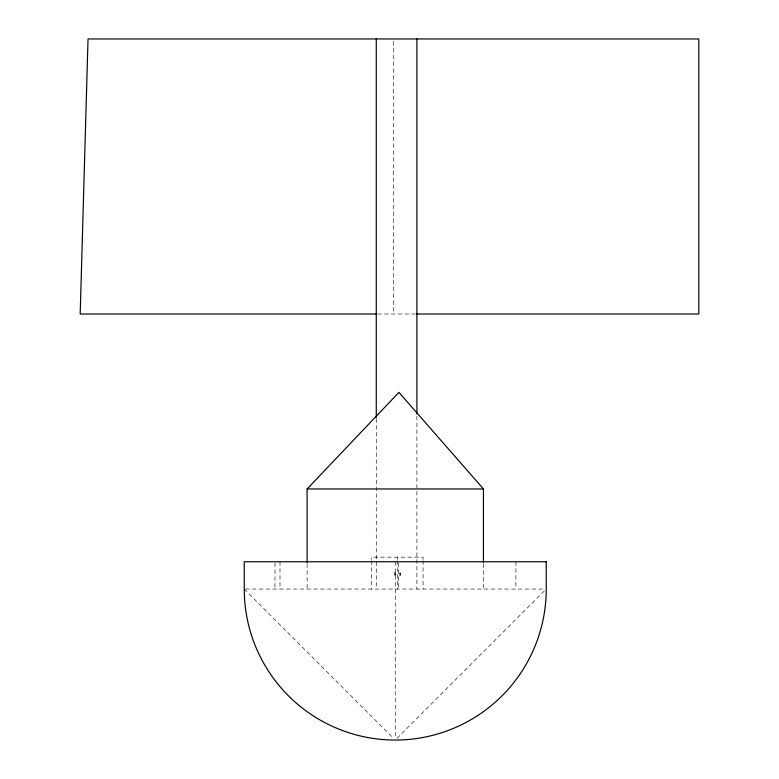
<?xml version="1.0" encoding="UTF-8"?>
<svg xmlns="http://www.w3.org/2000/svg" width="779" height="779" viewBox="0 0 779 779"><rect width="100%" height="100%" fill="white"/><g stroke="black" fill="none" stroke-linecap="round" stroke-linejoin="round"><path stroke-width="0.58" stroke-dasharray="3.9 2.92" d="M396.959 738.336L544.521 590.764M377.64 314.005L415.324 314.005M394.593 572.974L395.343 572.974M399.617 573.149L400.367 573.149M394.593 573.383L395.343 573.286M399.617 573.461L400.367 573.558M394.593 574.668L395.343 574.668M394.593 574.766L395.343 574.766M399.617 574.844L400.367 574.844M399.617 574.941L400.367 574.941M394.593 575.077L395.343 575.184L395.343 572.857L394.593 572.857L394.593 575.184M399.617 575.253L400.367 575.369L400.367 573.032L399.617 573.032L399.617 575.369M245.453 589.051L543.82 589.051M244.246 589.051L393.522 738.336M515.922 561.756L515.922 589.051M483.457 563.723L483.457 589.051M423.065 559.517L423.065 557.16L371.456 557.16L371.456 559.517M423.065 560.705L423.065 589.051M416.892 416.229L416.892 589.051M398.41 562.944L398.41 589.051M397.261 557.16L397.261 559.517M397.261 560.705L397.261 589.051M395.245 561.756L395.245 737.635M393.424 41.384L393.424 314.005M376.267 418.664L376.267 589.051M371.456 560.705L371.456 589.051M307.111 563.723L307.111 589.051M280.002 561.756L280.002 589.051M274.987 562.944L274.987 589.051"/><path stroke-width="1.17" d="M307.111 562.526L307.111 488.959L398.936 392.382L483.457 488.959L483.457 562.526M376.423 314.005L80.188 314.005L88.037 38.95L698.812 38.95L698.812 314.005L416.541 314.005M307.111 488.959L483.457 488.959M416.892 38.95L416.892 413.795M376.267 38.95L376.267 417.447M546.235 561.756L244.246 561.756L244.246 589.051A150.999 150.999 0 0 0 395.245 740.05A150.999 150.999 0 0 0 546.235 589.051L546.235 561.756"/></g></svg>
